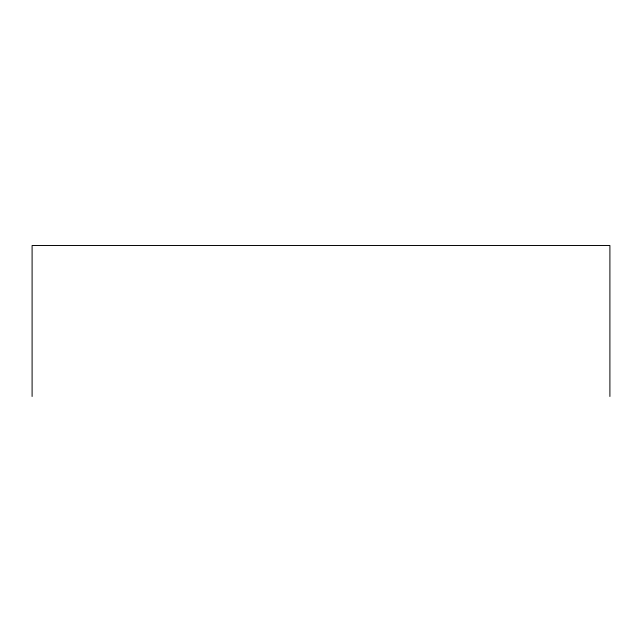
<?xml version="1.0" encoding="UTF-8"?>
<svg xmlns="http://www.w3.org/2000/svg" width="642" height="642" viewBox="0 0 642 642"><rect width="100%" height="100%" fill="white"/><g stroke="black" fill="none" stroke-linecap="round" stroke-linejoin="round"><path stroke-width="0.96" d="M609.9 396.483L609.9 245.517L32.1 245.517L32.1 396.483"/></g></svg>
